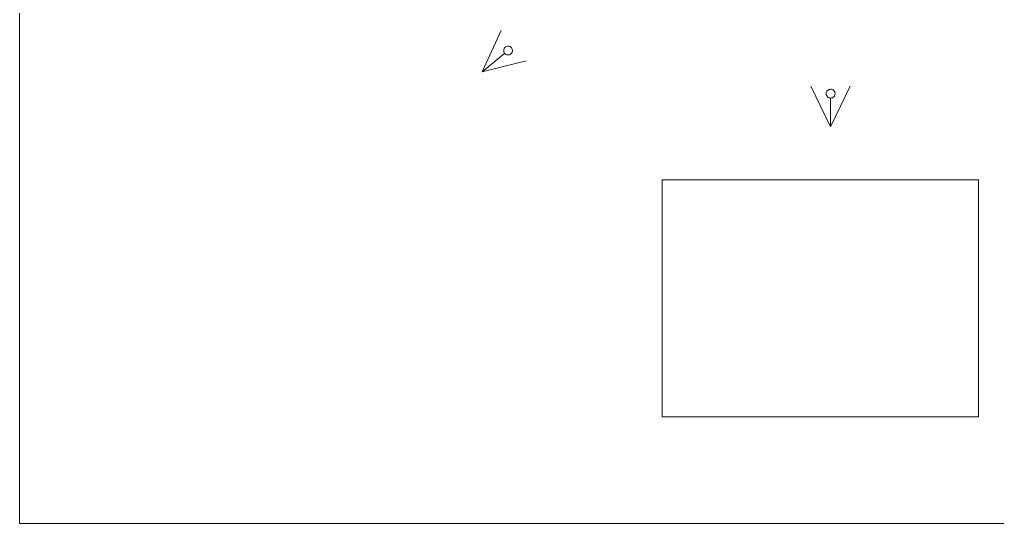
# Model space of a CAD drawing. Header units: feet. Extents: x 2814058 to 2855058, y -67651 to -38951.
# Drawn here: x 2814058 to 2836746, y -67651 to -55950 of the extents above; entities that cross this region are included whole.
import ezdxf

# ---------------------------------------------------------------- set-up
doc = ezdxf.new("R2010")
doc.units = ezdxf.units.FT
doc.header["$MEASUREMENT"] = 0
doc.layers.add('Drawing & Figure', color=7, linetype='Continuous')
doc.layers.add('Drawing & Figure_Pen_No__48', color=7, linetype='Continuous', lineweight=0, true_color=0xa80f02)
doc.layers.add('Shell - Roof_Pen_No__21', color=7, linetype='Continuous', lineweight=0)
picture_1 = doc.add_image_def('image2.jpg', size_in_pixel=(1600, 1200))

msp = doc.modelspace()

# ---------------------------------------------------------------- linework, layer by layer
at = {"layer": 'Drawing & Figure_Pen_No__48', "color": 14, "linetype": 'Continuous', "lineweight": 0, "true_color": 0xa80f02, "flags": 128}
for points in [[(2824794, -57163), (2825234, -56208)], [(2824794, -57163), (2825312, -56735)], [(2824794, -57163), (2825815, -56910)], [(2832874, -58445), (2832418, -57497)], [(2832874, -58445), (2833330, -57497)], [(2832874, -58445), (2832874, -57773)]]:
    msp.add_lwpolyline(points, dxfattribs=at)
for points in [[(2825400, -56569, 0.414214), (2825290, -56663, 0.414214), (2825384, -56773, 0.414214), (2825494, -56679, 0.414214)], [(2832802, -57600, 0.414214), (2832805, -57745, 0.414214), (2832950, -57742, 0.414214), (2832947, -57597, 0.414214)]]:
    msp.add_lwpolyline(points, format="xyb", close=True, dxfattribs=at)
at = {"layer": 'Shell - Roof_Pen_No__21', "color": 7, "linetype": 'Continuous', "lineweight": 0}
for q in [(2814058, -38951), (2855058, -67651)]:
    msp.add_line((2814058, -67651), q, dxfattribs=at)

# ---------------------------------------------------------------- pictures from other files: only their frames are drawn
at = {"layer": 'Drawing & Figure', "linetype": 'Continuous', "lineweight": 0}
image = msp.add_image(picture_1, insert=(2828969, -65172), size_in_units=(7336, 5502), dxfattribs=at)
image.dxf.flags = 7

doc.saveas('drawing.dxf')
